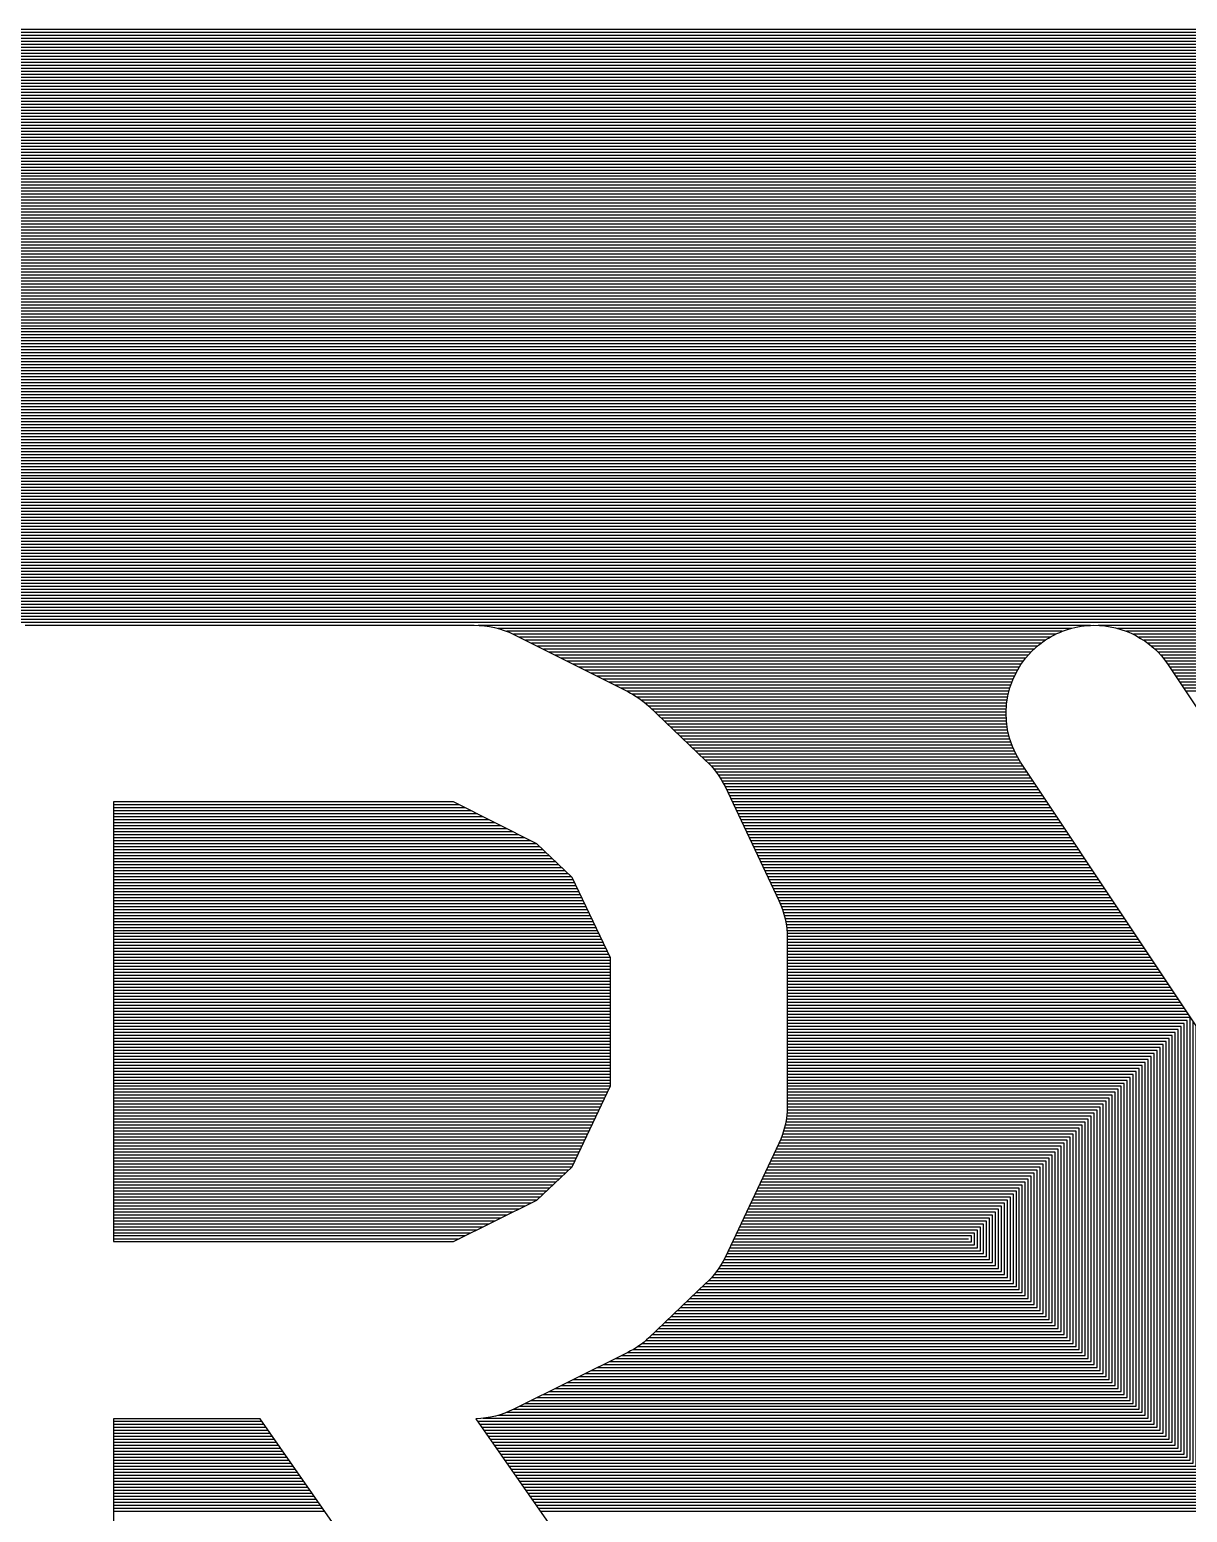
# Model space of a CAD drawing. Extents: x 0 to 5.72, y -4.73 to 0.03.
# Drawn here: x 3.898 to 4.88, y -1.238 to 0.02 of the extents above; entities that cross this region are included whole.
import ezdxf

# ---------------------------------------------------------------- set-up
doc = ezdxf.new("R2010")
doc.units = 0
doc.layers.get('0').update_dxf_attribs({"linetype": 'CONTINUOUS'})
doc.layers.add('Layer_1', color=7, linetype='CONTINUOUS')

msp = doc.modelspace()

# ---------------------------------------------------------------- linework, layer by layer
at = {"color": 7}
for points in [[(0, 0.0197), (0, -2.032371), (5.72058, -2.032371), (5.72058, 0.0197)], [(4.800739, -0.485697)], [(3.969265, -0.635559), (3.969265, -1.008662), (4.133596, -1.008662), (4.257619, -1.008662), (4.328416, -0.973524), (4.358388, -0.945101), (4.390946, -0.876371), (4.390946, -0.767852), (4.358388, -0.699636), (4.328416, -0.671216), (4.257619, -0.635559)]]:
    msp.add_lwpolyline(points, close=True, dxfattribs=at)
for points in [[(3.894335, -0.485697), (4.27519, -0.485697)], [(4.308779, -0.493449), (4.405416, -0.542024)], [(4.863785, -0.519286), (5.134051, -0.925465), (5.404322, -0.519286)], [(4.423504, -0.554429), (4.471563, -0.600418)], [(4.738728, -1.519741), (5.044135, -1.060857), (4.738728, -0.601968)], [(4.488098, -0.622641), (4.533572, -0.719275)], [(4.540808, -0.751315), (4.540808, -0.893425)], [(4.533572, -0.925465), (4.488098, -1.022099)], [(4.471563, -1.044319), (4.423504, -1.090313)], [(4.405416, -1.102713), (4.308779, -1.150773)], [(4.404382, -1.604493), (4.093807, -1.15904), (3.969265, -1.15904), (3.969265, -1.561602)], [(4.27674, -1.15904), (4.527372, -1.518709)]]:
    msp.add_lwpolyline(points, dxfattribs=at)
for points in [[(4.27519, -0.485697), (4.286837, -0.485638), (4.298337, -0.488292), (4.308779, -0.493449)], [(4.759916, -0.498102), (4.772036, -0.490102), (4.786218, -0.485792), (4.800739, -0.485697)], [(4.800739, -0.485697), (4.826079, -0.485523), (4.849793, -0.498157), (4.863785, -0.519286)], [(4.738728, -0.601968), (4.715922, -0.56743), (4.725405, -0.520947), (4.759916, -0.498102)], [(4.405416, -0.542024), (4.412021, -0.54525), (4.418115, -0.54943), (4.423504, -0.554429)], [(4.471563, -0.600418), (4.478407, -0.606735), (4.484014, -0.614271), (4.488098, -0.622641)], [(4.533572, -0.719275), (4.538322, -0.729289), (4.540793, -0.740231), (4.540808, -0.751315)], [(4.540808, -0.893425), (4.540793, -0.904508), (4.538322, -0.91545), (4.533572, -0.925465)], [(4.488098, -1.022099), (4.484014, -1.030468), (4.478406, -1.038003), (4.471563, -1.044319)], [(4.423504, -1.090313), (4.418115, -1.09531), (4.41202, -1.099488), (4.405416, -1.102713)], [(4.308779, -1.150773), (4.298848, -1.155879), (4.287902, -1.158704), (4.27674, -1.15904)]]:
    msp.add_open_spline(points, degree=3, dxfattribs=at)
at = {"layer": 'Layer_1', "color": 4}
for points in [[(0, -2.032371), (5.720587, -2.032371), (5.720587, -2.032371), (5.720587, -2.032371), (5.720587, -2.032371), (5.720587, -2.032371), (5.720587, 0.0197), (5.720587, 0.0197), (5.720587, 0.0197), (0, 0.0197)], [(0, -2.029831), (5.718047, -2.029831), (5.718047, 0.01716), (0.00254, 0.01716)], [(0.00254, -2.027291), (5.715507, -2.027291), (5.715507, 0.01462), (0.00508, 0.01462)], [(0.00508, -2.024751), (5.712967, -2.024751), (5.712967, 0.01208), (0.00762, 0.01208)], [(0.00762, -2.022211), (5.710427, -2.022211), (5.710427, 0.00954), (0.01016, 0.00954)], [(0.01016, -2.019671), (5.707887, -2.019671), (5.707887, 0.007), (0.0127, 0.007)], [(0.0127, -2.017131), (5.705347, -2.017131), (5.705347, 0.00446), (0.01524, 0.00446)], [(0.01524, -2.014591), (5.702807, -2.014591), (5.702807, 0.00192), (0.01778, 0.00192)], [(0.01778, -2.012051), (5.700267, -2.012051), (5.700267, -0.00062), (0.02032, -0.00062)], [(0.02032, -2.009511), (5.697728, -2.009511), (5.697728, -0.00316), (0.02286, -0.00316)], [(0.02286, -2.006971), (5.695188, -2.006971), (5.695188, -0.0057), (0.0254, -0.0057)], [(0.0254, -2.004431), (5.692648, -2.004431), (5.692648, -0.00824), (0.02794, -0.00824)], [(0.02794, -2.001891), (5.690108, -2.001891), (5.690108, -0.01078), (0.03048, -0.01078)], [(0.03048, -1.999351), (5.687568, -1.999351), (5.687568, -0.01332), (0.03302, -0.01332)], [(0.03302, -1.996811), (5.685028, -1.996811), (5.685028, -0.01586), (0.03556, -0.01586)], [(0.03556, -1.994271), (5.682488, -1.994271), (5.682488, -0.0184), (0.0381, -0.0184)], [(0.0381, -1.991731), (5.679948, -1.991731), (5.679948, -0.02094), (0.04064, -0.02094)], [(0.04064, -1.989191), (5.677408, -1.989191), (5.677408, -0.02348), (0.04318, -0.02348)], [(0.04318, -1.986651), (5.674868, -1.986651), (5.674868, -0.02602), (0.04572, -0.02602)], [(0.04572, -1.984111), (5.672328, -1.984111), (5.672328, -0.02856), (0.04826, -0.02856)], [(0.04826, -1.981571), (5.669788, -1.981571), (5.669788, -0.0311), (0.0508, -0.0311)], [(0.0508, -1.979031), (5.667248, -1.979031), (5.667248, -0.03364), (0.05334, -0.03364)], [(0.05334, -1.976491), (5.664708, -1.976491), (5.664708, -0.03618), (0.05588, -0.03618)], [(0.05588, -1.973951), (5.662168, -1.973951), (5.662168, -0.03872), (0.05842, -0.03872)], [(0.05842, -1.971411), (5.659628, -1.971411), (5.659628, -0.04126), (0.06096, -0.04126)], [(0.06096, -1.968871), (5.657088, -1.968871), (5.657088, -0.0438), (0.0635, -0.0438)], [(0.0635, -1.966331), (5.654548, -1.966331), (5.654548, -0.04634), (0.06604, -0.04634)], [(0.06604, -1.963791), (5.652008, -1.963791), (5.652008, -0.04888), (0.06858, -0.04888)], [(0.06858, -1.961251), (5.649468, -1.961251), (5.649468, -0.05142), (0.07112, -0.05142)], [(0.07112, -1.958711), (5.646928, -1.958711), (5.646928, -0.05396), (0.07366, -0.05396)], [(0.07366, -1.956171), (5.644388, -1.956171), (5.644388, -0.0565), (0.0762, -0.0565)], [(0.0762, -1.953631), (5.641848, -1.953631), (5.641848, -0.05904), (0.07874, -0.05904)], [(0.07874, -1.951091), (5.639308, -1.951091), (5.639308, -0.06158), (0.08128, -0.06158)], [(0.08128, -1.948551), (5.636768, -1.948551), (5.636768, -0.06412), (0.08382, -0.06412)], [(0.08382, -1.946011), (5.634228, -1.946011), (5.634228, -0.06666), (0.08636, -0.06666)], [(0.08636, -1.943471), (5.631688, -1.943471), (5.631688, -0.0692), (0.0889, -0.0692)], [(0.0889, -1.940931), (5.629148, -1.940931), (5.629148, -0.07174), (0.09144, -0.07174)], [(0.09144, -1.938391), (5.626608, -1.938391), (5.626608, -0.07428), (0.09398, -0.07428)], [(0.09398, -1.935851), (5.624068, -1.935851), (5.624068, -0.07682), (0.09652, -0.07682)], [(0.09652, -1.933311), (5.621528, -1.933311), (5.621528, -0.07936), (0.09906, -0.07936)], [(0.09906, -1.930771), (5.618988, -1.930771), (5.618988, -0.0819), (0.1016, -0.0819)], [(0.1016, -1.928231), (5.616448, -1.928231), (5.616448, -0.08444), (0.10414, -0.08444)], [(0.10414, -1.925691), (5.613908, -1.925691), (5.613908, -0.08698), (0.10668, -0.08698)], [(0.10668, -1.923151), (5.611368, -1.923151), (5.611368, -0.08952), (0.10922, -0.08952)], [(0.10922, -1.920611), (5.608828, -1.920611), (5.608828, -0.09206), (0.11176, -0.09206)], [(0.11176, -1.918071), (5.606288, -1.918071), (5.606288, -0.0946), (0.1143, -0.0946)], [(0.1143, -1.915531), (5.603748, -1.915531), (5.603748, -0.09714), (0.11684, -0.09714)], [(0.11684, -1.912991), (5.601208, -1.912991), (5.601208, -0.09968), (0.11938, -0.09968)], [(0.11938, -1.910451), (5.598668, -1.910451), (5.598668, -0.10222), (0.12192, -0.10222)], [(0.12192, -1.907911), (5.596128, -1.907911), (5.596128, -0.10476), (0.12446, -0.10476)], [(0.12446, -1.905371), (5.593588, -1.905371), (5.593588, -0.1073), (0.127, -0.1073)], [(0.127, -1.902831), (5.591048, -1.902831), (5.591048, -0.10984), (0.12954, -0.10984)], [(0.12954, -1.900291), (5.588508, -1.900291), (5.588508, -0.11238), (0.13208, -0.11238)], [(0.13208, -1.897751), (5.585968, -1.897751), (5.585968, -0.11492), (0.13462, -0.11492)], [(0.13462, -1.895211), (5.583428, -1.895211), (5.583428, -0.11746), (0.13716, -0.11746)], [(0.13716, -1.892671), (5.580888, -1.892671), (5.580888, -0.12), (0.1397, -0.12)], [(0.1397, -1.890131), (5.578348, -1.890131), (5.578348, -0.12254), (0.14224, -0.12254)], [(0.14224, -1.887591), (5.575808, -1.887591), (5.575808, -0.12508), (0.14478, -0.12508)], [(0.14478, -1.885051), (5.573268, -1.885051), (5.573268, -0.12762), (0.14732, -0.12762)], [(0.14732, -1.882511), (5.570728, -1.882511), (5.570728, -0.13016), (0.14986, -0.13016)], [(0.14986, -1.879971), (5.568188, -1.879971), (5.568188, -0.1327), (0.1524, -0.1327)], [(0.1524, -1.877431), (5.565648, -1.877431), (5.565648, -0.13524), (0.15494, -0.13524)], [(0.15494, -1.573403), (0.15494, -1.874891), (5.563108, -1.874891), (5.563108, -0.13778), (0.15748, -0.13778), (0.15748, -0.538104)], [(0.15748, -1.58413), (0.15748, -1.872351), (5.560568, -1.872351), (5.560568, -0.14032), (0.16002, -0.14032), (0.16002, -0.531249)], [(0.16002, -1.590985), (0.16002, -1.869811), (5.558028, -1.869811), (5.558028, -0.14286), (0.16256, -0.14286), (0.16256, -0.525895)], [(0.16256, -1.596339), (0.16256, -1.867271), (5.555488, -1.867271), (5.555488, -0.1454), (0.1651, -0.1454), (0.1651, -0.521427)], [(0.1651, -1.600807), (0.1651, -1.864731), (5.552948, -1.864731), (5.552948, -0.14794), (0.16764, -0.14794), (0.16764, -0.517566)], [(0.16764, -1.604668), (0.16764, -1.862191), (5.550408, -1.862191), (5.550408, -0.15048), (0.17018, -0.15048), (0.17018, -0.514162)], [(0.17018, -1.608072), (0.17018, -1.859651), (5.547868, -1.859651), (5.547868, -0.15302), (0.17272, -0.15302), (0.17272, -0.511119)], [(0.17272, -1.611112), (0.17272, -1.857111), (5.545328, -1.857111), (5.545328, -0.15556), (0.17526, -0.15556), (0.17526, -0.508379)], [(0.17526, -1.613855), (0.17526, -1.854571), (5.542788, -1.854571), (5.542788, -0.1581), (0.1778, -0.1581), (0.1778, -0.50589)], [(5.540248, -0.54547), (5.540248, -0.16064), (0.18034, -0.16064), (0.18034, -0.503624)], [(5.537708, -0.536199), (5.537708, -0.16318), (0.18288, -0.16318), (0.18288, -0.501551)], [(5.535168, -0.529786), (5.535168, -0.16572), (0.18542, -0.16572), (0.18542, -0.499656)], [(5.532628, -0.524673), (5.532628, -0.16826), (0.18796, -0.16826), (0.18796, -0.497919)], [(5.530088, -0.520365), (5.530088, -0.1708), (0.1905, -0.1708), (0.1905, -0.496332)], [(5.527548, -0.516624), (5.527548, -0.17334), (0.19304, -0.17334), (0.19304, -0.494879)], [(5.525008, -0.513317), (5.525008, -0.17588), (0.19558, -0.17588), (0.19558, -0.493553)], [(5.522468, -0.510355), (5.522468, -0.17842), (0.19812, -0.17842), (0.19812, -0.492349)], [(5.519928, -0.507683), (5.519928, -0.18096), (0.20066, -0.18096), (0.20066, -0.491257)], [(5.517388, -0.505257), (5.517388, -0.1835), (0.2032, -0.1835), (0.2032, -0.490274)], [(5.514848, -0.503045), (5.514848, -0.18604), (0.20574, -0.18604), (0.20574, -0.489395)], [(5.512308, -0.501023), (5.512308, -0.18858), (0.20828, -0.18858), (0.20828, -0.488615)], [(5.509768, -0.499169), (5.509768, -0.19112), (0.21082, -0.19112), (0.21082, -0.487932)], [(5.507228, -0.497472), (5.507228, -0.19366), (0.21336, -0.19366), (0.21336, -0.487345)], [(5.504688, -0.495918), (5.504688, -0.1962), (0.2159, -0.1962), (0.2159, -0.486847)], [(5.502148, -0.494498), (5.502148, -0.19874), (0.21844, -0.19874), (0.21844, -0.486443)], [(5.499608, -0.4932), (5.499608, -0.20128), (0.22098, -0.20128), (0.22098, -0.486126)], [(5.497068, -0.492021), (5.497068, -0.20382), (0.22352, -0.20382), (0.22352, -0.485895)], [(5.494528, -0.490957), (5.494528, -0.20636), (0.22606, -0.20636), (0.22606, -0.485752)], [(5.491988, -0.489999), (5.491988, -0.2089), (0.2286, -0.2089), (0.2286, -0.485697)], [(5.489448, -0.489146), (5.489448, -0.21144), (0.23114, -0.21144), (0.23114, -0.485697)], [(5.486908, -0.488392), (5.486908, -0.21398), (0.23368, -0.21398), (0.23368, -0.485697)], [(5.484368, -0.487736), (5.484368, -0.21652), (0.23622, -0.21652), (0.23622, -0.485697)], [(5.481828, -0.487172), (5.481828, -0.21906), (0.23876, -0.21906), (0.23876, -0.485697)], [(5.479288, -0.486702), (5.479288, -0.2216), (0.2413, -0.2216), (0.2413, -0.485697)], [(5.476748, -0.486324), (5.476748, -0.22414), (0.24384, -0.22414), (0.24384, -0.485697)], [(5.474208, -0.486032), (5.474208, -0.22668), (0.24638, -0.22668), (0.24638, -0.485697)], [(5.471668, -0.485826), (5.471668, -0.22922), (0.24892, -0.22922), (0.24892, -0.485697)], [(5.469128, -0.485709), (5.469128, -0.23176), (0.25146, -0.23176), (0.25146, -0.485697)], [(5.466588, -0.485679), (5.466588, -0.2343), (0.254, -0.2343), (0.254, -0.485697)], [(5.464048, -0.485735), (5.464048, -0.23684), (0.25654, -0.23684), (0.25654, -0.485697)], [(5.461508, -0.485874), (5.461508, -0.23938), (0.25908, -0.23938), (0.25908, -0.485697)], [(5.458968, -0.4861), (5.458968, -0.24192), (0.26162, -0.24192), (0.26162, -0.485697)], [(5.456428, -0.486415), (5.456428, -0.24446), (0.26416, -0.24446), (0.26416, -0.485697)], [(5.453888, -0.486817), (5.453888, -0.247), (0.2667, -0.247), (0.2667, -0.485697)], [(5.451348, -0.487309), (5.451348, -0.24954), (0.26924, -0.24954), (0.26924, -0.485697)], [(5.448808, -0.487894), (5.448808, -0.25208), (0.27178, -0.25208), (0.27178, -0.485697)], [(5.446268, -0.488569), (5.446268, -0.25462), (0.27432, -0.25462), (0.27432, -0.485697)], [(5.443728, -0.489341), (5.443728, -0.25716), (0.27686, -0.25716), (0.27686, -0.485697)], [(5.441188, -0.490215), (5.441188, -0.2597), (0.2794, -0.2597), (0.2794, -0.485697)], [(5.438648, -0.491191), (5.438648, -0.26224), (0.28194, -0.26224), (0.28194, -0.485697)], [(5.436108, -0.492273), (5.436108, -0.26478), (0.28448, -0.26478), (0.28448, -0.485697)], [(5.433568, -0.493472), (5.433568, -0.26732), (0.28702, -0.26732), (0.28702, -0.485697)], [(5.431028, -0.494787), (5.431028, -0.26986), (0.28956, -0.26986), (0.28956, -0.485697)], [(5.428488, -0.49623), (5.428488, -0.2724), (0.2921, -0.2724), (0.2921, -0.485697)], [(5.425948, -0.49781), (5.425948, -0.27494), (0.29464, -0.27494), (0.29464, -0.485697)], [(5.423408, -0.499537), (5.423408, -0.27748), (0.29718, -0.27748), (0.29718, -0.485697)], [(5.420868, -0.501424), (5.420868, -0.28002), (0.29972, -0.28002), (0.29972, -0.485697)], [(5.418328, -0.503487), (5.418328, -0.28256), (0.30226, -0.28256), (0.30226, -0.485697)], [(5.415788, -0.505747), (5.415788, -0.2851), (0.3048, -0.2851), (0.3048, -0.485697)], [(5.413248, -0.508226), (5.413248, -0.28764), (0.30734, -0.28764), (0.30734, -0.485697)], [(5.410708, -0.510962), (5.410708, -0.29018), (0.30988, -0.29018), (0.30988, -0.485697)], [(5.408168, -0.513995), (5.408168, -0.29272), (0.31242, -0.29272), (0.31242, -0.485697)], [(5.405628, -0.517388), (5.405628, -0.29526), (0.31496, -0.29526), (0.31496, -0.485697)], [(5.403088, -0.521152), (5.403088, -0.2978), (0.3175, -0.2978), (0.3175, -0.485697)], [(5.400548, -0.52497), (5.400548, -0.30034), (0.32004, -0.30034), (0.32004, -0.485697)], [(5.398008, -0.528788), (5.398008, -0.30288), (0.32258, -0.30288), (0.32258, -0.485697)], [(5.395468, -0.532603), (5.395468, -0.30542), (0.32512, -0.30542), (0.32512, -0.485697)], [(5.392928, -0.53642), (5.392928, -0.30796), (0.32766, -0.30796), (0.32766, -0.485697)], [(5.390388, -0.540238), (5.390388, -0.3105), (0.3302, -0.3105), (0.3302, -0.485697)], [(5.387848, -0.544056), (5.387848, -0.31304), (0.33274, -0.31304), (0.33274, -0.485697)], [(5.385308, -0.547873), (5.385308, -0.31558), (0.33528, -0.31558), (0.33528, -0.485697)], [(5.382768, -0.551691), (5.382768, -0.31812), (0.33782, -0.31812), (0.33782, -0.485697)], [(5.380228, -0.555508), (5.380228, -0.32066), (0.34036, -0.32066), (0.34036, -0.485697)], [(5.377688, -0.559324), (5.377688, -0.3232), (0.3429, -0.3232), (0.3429, -0.485697)], [(5.375148, -0.563141), (5.375148, -0.32574), (0.34544, -0.32574), (0.34544, -0.485697)], [(5.372608, -0.566959), (5.372608, -0.32828), (0.34798, -0.32828), (0.34798, -0.485697)], [(5.370068, -0.570776), (5.370068, -0.33082), (0.35052, -0.33082), (0.35052, -0.485697)], [(5.367528, -0.574594), (5.367528, -0.33336), (0.35306, -0.33336), (0.35306, -0.485697)], [(5.364988, -0.578412), (5.364988, -0.3359), (0.3556, -0.3359), (0.3556, -0.485697)], [(5.362448, -0.582229), (5.362448, -0.33844), (0.35814, -0.33844), (0.35814, -0.485697)], [(5.359908, -0.586044), (5.359908, -0.34098), (0.36068, -0.34098), (0.36068, -0.485697)], [(5.357368, -0.589862), (5.357368, -0.34352), (0.36322, -0.34352), (0.36322, -0.485697)], [(5.354828, -0.59368), (5.354828, -0.34606), (0.36576, -0.34606), (0.36576, -0.485697)], [(5.352288, -0.597497), (5.352288, -0.3486), (0.3683, -0.3486), (0.3683, -0.485697)], [(5.349748, -0.601315), (5.349748, -0.35114), (0.37084, -0.35114), (0.37084, -0.485697)], [(5.347208, -0.605132), (5.347208, -0.35368), (0.37338, -0.35368), (0.37338, -0.485697)], [(5.344668, -0.60895), (5.344668, -0.35622), (0.37592, -0.35622), (0.37592, -0.485697)], [(5.342128, -0.612765), (5.342128, -0.35876), (0.37846, -0.35876), (0.37846, -0.485697)], [(5.339588, -0.616583), (5.339588, -0.3613), (0.381, -0.3613), (0.381, -0.485697)], [(5.337048, -0.6204), (5.337048, -0.36384), (0.38354, -0.36384), (0.38354, -0.485697)], [(5.334508, -0.624218), (5.334508, -0.36638), (0.38608, -0.36638), (0.38608, -0.485697)], [(5.331968, -0.628036), (5.331968, -0.36892), (0.38862, -0.36892), (0.38862, -0.485697)], [(5.329428, -0.631853), (5.329428, -0.37146), (0.39116, -0.37146), (0.39116, -0.485697)], [(5.326888, -0.635671), (5.326888, -0.374), (0.3937, -0.374), (0.3937, -0.485697)], [(5.324348, -0.639486), (5.324348, -0.37654), (0.39624, -0.37654), (0.39624, -0.485697)], [(5.321808, -0.643304), (5.321808, -0.37908), (0.39878, -0.37908), (0.39878, -0.485697)], [(5.319268, -0.647121), (5.319268, -0.38162), (0.40132, -0.38162), (0.40132, -0.485697)], [(5.316728, -0.650939), (5.316728, -0.38416), (0.40386, -0.38416), (0.40386, -0.485697)], [(5.314188, -0.654756), (5.314188, -0.3867), (0.4064, -0.3867), (0.4064, -0.485697)], [(5.311648, -0.658574), (5.311648, -0.38924), (0.40894, -0.38924), (0.40894, -0.485697)], [(5.309108, -0.662392), (5.309108, -0.39178), (0.41148, -0.39178), (0.41148, -0.485697)], [(5.306568, -0.666207), (5.306568, -0.39432), (0.41402, -0.39432), (0.41402, -0.485697)], [(5.304028, -0.670024), (5.304028, -0.39686), (0.41656, -0.39686), (0.41656, -0.485697)], [(5.301488, -0.673842), (5.301488, -0.3994), (0.4191, -0.3994), (0.4191, -0.485697)], [(5.298948, -0.67766), (5.298948, -0.40194), (0.42164, -0.40194), (0.42164, -0.485697)], [(5.296408, -0.681477), (5.296408, -0.40448), (0.42418, -0.40448), (0.42418, -0.485697)], [(5.293868, -0.685295), (5.293868, -0.40702), (0.42672, -0.40702), (0.42672, -0.485697)], [(5.291328, -0.689112), (5.291328, -0.40956), (0.42926, -0.40956), (0.42926, -0.485697)], [(5.288788, -0.692928), (5.288788, -0.4121), (0.4318, -0.4121), (0.4318, -0.485697)], [(5.286248, -0.696745), (5.286248, -0.41464), (0.43434, -0.41464), (0.43434, -0.485697)], [(5.283708, -0.700563), (5.283708, -0.41718), (0.43688, -0.41718), (0.43688, -0.485697)], [(5.281168, -0.70438), (5.281168, -0.41972), (0.43942, -0.41972), (0.43942, -0.485697)], [(5.278628, -0.708198), (5.278628, -0.42226), (0.44196, -0.42226), (0.44196, -0.485697)], [(5.276088, -0.712016), (5.276088, -0.4248), (0.4445, -0.4248), (0.4445, -0.485697)], [(5.273548, -0.715833), (5.273548, -0.42734), (0.44704, -0.42734), (0.44704, -0.485697)], [(5.271008, -0.719648), (5.271008, -0.42988), (0.44958, -0.42988), (0.44958, -0.485697)], [(5.268468, -0.723466), (5.268468, -0.43242), (0.45212, -0.43242), (0.45212, -0.485697)], [(5.265928, -0.727284), (5.265928, -0.43496), (0.45466, -0.43496), (0.45466, -0.485697)], [(5.263388, -0.731101), (5.263388, -0.4375), (0.4572, -0.4375), (0.4572, -0.485697)], [(5.260848, -0.734919), (5.260848, -0.44004), (0.45974, -0.44004), (0.45974, -0.485697)], [(5.258308, -0.738736), (5.258308, -0.44258), (0.46228, -0.44258), (0.46228, -0.485697)], [(5.255768, -0.742554), (5.255768, -0.44512), (0.46482, -0.44512), (0.46482, -0.485697)], [(5.253228, -0.746369), (5.253228, -0.44766), (0.46736, -0.44766), (0.46736, -0.485697)], [(5.250688, -0.750187), (5.250688, -0.4502), (0.4699, -0.4502), (0.4699, -0.485697)], [(5.248148, -0.754004), (5.248148, -0.45274), (0.47244, -0.45274), (0.47244, -0.485697)], [(5.245608, -0.757822), (5.245608, -0.45528), (0.47498, -0.45528), (0.47498, -0.485697)], [(5.243068, -0.76164), (5.243068, -0.45782), (0.47752, -0.45782), (0.47752, -0.485697)], [(5.240528, -0.765457), (5.240528, -0.46036), (0.48006, -0.46036), (0.48006, -0.485697)], [(5.237988, -0.769275), (5.237988, -0.4629), (0.4826, -0.4629), (0.4826, -0.485697)], [(5.235448, -0.77309), (5.235448, -0.46544), (0.48514, -0.46544), (0.48514, -0.485697)], [(5.232908, -0.776908), (5.232908, -0.46798), (0.48768, -0.46798), (0.48768, -0.485697)], [(5.230368, -0.780725), (5.230368, -0.47052), (0.49022, -0.47052), (0.49022, -0.485697)], [(5.227828, -0.784543), (5.227828, -0.47306), (0.49276, -0.47306), (0.49276, -0.485697)], [(5.225288, -0.78836), (5.225288, -0.4756), (0.4953, -0.4756), (0.4953, -0.485697)], [(5.222748, -0.792178), (5.222748, -0.47814), (0.49784, -0.47814), (0.49784, -0.485697)], [(5.220208, -0.795996), (5.220208, -0.48068), (0.50038, -0.48068), (0.50038, -0.485697)], [(5.217668, -0.799811), (5.217668, -0.48322), (0.50292, -0.48322), (0.50292, -0.485697)], [(4.79811, -0.48576), (4.27868, -0.48576)], [(4.781626, -0.4883), (4.295165, -0.4883)], [(5.215128, -0.803628), (5.215128, -0.48576), (4.804384, -0.48576)], [(5.212588, -0.807446), (5.212588, -0.4883), (4.820843, -0.4883)], [(4.77393, -0.49084), (4.302861, -0.49084)], [(4.768164, -0.49338), (4.308652, -0.49338)], [(4.763439, -0.49592), (4.313707, -0.49592)], [(4.759375, -0.49846), (4.318762, -0.49846)], [(4.755845, -0.501), (4.323791, -0.501)], [(5.210048, -0.811264), (5.210048, -0.49084), (4.828565, -0.49084)], [(5.207508, -0.815081), (5.207508, -0.49338), (4.834331, -0.49338)], [(5.204968, -0.818899), (5.204968, -0.49592), (4.839055, -0.49592)], [(5.202428, -0.822716), (5.202428, -0.49846), (4.843119, -0.49846)], [(5.199888, -0.826532), (5.199888, -0.501), (4.84665, -0.501)], [(4.75267, -0.50354), (4.328845, -0.50354)], [(4.749825, -0.50608), (4.3339, -0.50608)], [(4.74726, -0.50862), (4.338955, -0.50862)], [(4.744923, -0.51116), (4.344009, -0.51116)], [(4.742789, -0.5137), (4.349064, -0.5137)], [(5.197348, -0.830349), (5.197348, -0.50354), (4.849825, -0.50354)], [(5.194808, -0.834167), (5.194808, -0.50608), (4.85267, -0.50608)], [(5.192268, -0.837984), (5.192268, -0.50862), (4.855235, -0.50862)], [(5.189728, -0.841802), (5.189728, -0.51116), (4.857572, -0.51116)], [(5.187188, -0.84562), (5.187188, -0.5137), (4.859705, -0.5137)], [(4.740833, -0.51624), (4.354118, -0.51624)], [(4.739055, -0.51878), (4.359173, -0.51878)], [(4.73743, -0.52132), (4.364228, -0.52132)], [(4.735931, -0.52386), (4.369282, -0.52386)], [(4.734585, -0.5264), (4.374337, -0.5264)], [(5.184648, -0.849437), (5.184648, -0.51624), (4.861661, -0.51624)], [(5.182108, -0.853252), (5.182108, -0.51878), (4.863439, -0.51878)], [(5.179568, -0.85707), (5.179568, -0.52132), (4.865141, -0.52132)], [(5.177028, -0.860888), (5.177028, -0.52386), (4.866817, -0.52386)], [(5.174488, -0.864705), (5.174488, -0.5264), (4.868519, -0.5264)], [(4.73334, -0.52894), (4.379391, -0.52894)], [(4.732197, -0.53148), (4.384446, -0.53148)], [(4.731181, -0.53402), (4.389501, -0.53402)], [(4.730292, -0.53656), (4.394555, -0.53656)], [(4.72948, -0.5391), (4.39961, -0.5391)], [(5.171948, -0.868523), (5.171948, -0.52894), (4.870221, -0.52894)], [(5.169408, -0.87234), (5.169408, -0.53148), (4.871897, -0.53148)], [(5.166868, -0.876158), (5.166868, -0.53402), (4.873599, -0.53402)], [(5.164328, -0.879973), (5.164328, -0.53656), (4.875276, -0.53656)], [(5.161788, -0.883791), (5.161788, -0.5391), (4.876977, -0.5391)], [(4.728768, -0.54164), (4.404664, -0.54164)], [(4.728133, -0.54418), (4.409516, -0.54418)], [(4.727625, -0.54672), (4.413656, -0.54672)], [(4.727194, -0.54926), (4.417288, -0.54926)], [(4.726838, -0.5518), (4.420514, -0.5518)], [(5.159248, -0.887608), (5.159248, -0.54164), (4.878654, -0.54164)], [(4.726584, -0.55434), (4.42341, -0.55434)], [(4.726406, -0.55688), (4.426077, -0.55688)], [(4.72633, -0.55942), (4.428718, -0.55942)], [(4.726305, -0.56196), (4.431385, -0.56196)], [(4.726406, -0.5645), (4.434027, -0.5645)], [(4.726584, -0.56704), (4.436694, -0.56704)], [(4.726838, -0.56958), (4.439335, -0.56958)], [(4.727168, -0.57212), (4.442002, -0.57212)], [(4.727625, -0.57466), (4.444644, -0.57466)], [(4.728133, -0.5772), (4.447311, -0.5772)], [(4.728768, -0.57974), (4.449953, -0.57974)], [(4.72948, -0.58228), (4.45262, -0.58228)], [(4.730292, -0.58482), (4.455261, -0.58482)], [(4.731207, -0.58736), (4.457928, -0.58736)], [(4.732248, -0.5899), (4.46057, -0.5899)], [(4.733391, -0.59244), (4.463237, -0.59244)], [(4.734636, -0.59498), (4.465878, -0.59498)], [(4.736007, -0.59752), (4.468545, -0.59752)], [(4.737506, -0.60006), (4.471187, -0.60006)], [(4.739157, -0.6026), (4.473829, -0.6026)], [(4.740833, -0.60514), (4.476242, -0.60514)], [(4.742535, -0.60768), (4.478451, -0.60768)], [(4.744212, -0.61022), (4.480458, -0.61022)], [(4.745913, -0.61276), (4.482312, -0.61276)], [(4.74759, -0.6153), (4.483989, -0.6153)], [(4.749292, -0.61784), (4.485538, -0.61784)], [(4.750993, -0.62038), (4.486935, -0.62038)], [(4.75267, -0.62292), (4.48823, -0.62292)], [(4.754372, -0.62546), (4.489424, -0.62546)], [(4.756048, -0.628), (4.490618, -0.628)], [(4.257751, -0.63562), (3.969258, -0.63562)], [(4.26278, -0.63816), (3.969258, -0.63816)], [(4.267835, -0.6407), (3.969258, -0.6407)], [(4.75775, -0.63054), (4.491812, -0.63054)], [(4.759426, -0.63308), (4.493006, -0.63308)], [(4.761128, -0.63562), (4.494199, -0.63562)], [(4.762804, -0.63816), (4.495393, -0.63816)], [(4.764506, -0.6407), (4.496587, -0.6407)], [(4.272864, -0.64324), (3.969258, -0.64324)], [(4.277918, -0.64578), (3.969258, -0.64578)], [(4.282948, -0.64832), (3.969258, -0.64832)], [(4.288002, -0.65086), (3.969258, -0.65086)], [(4.293031, -0.6534), (3.969258, -0.6534)], [(4.766208, -0.64324), (4.497781, -0.64324)], [(4.767884, -0.64578), (4.498975, -0.64578)], [(4.769586, -0.64832), (4.500194, -0.64832)], [(4.771263, -0.65086), (4.501388, -0.65086)], [(4.772964, -0.6534), (4.502581, -0.6534)], [(4.298086, -0.65594), (3.969258, -0.65594)], [(4.303141, -0.65848), (3.969258, -0.65848)], [(4.30817, -0.66102), (3.969258, -0.66102)], [(4.313224, -0.66356), (3.969258, -0.66356)], [(4.318254, -0.6661), (3.969258, -0.6661)], [(4.774641, -0.65594), (4.503775, -0.65594)], [(4.776343, -0.65848), (4.504969, -0.65848)], [(4.778019, -0.66102), (4.506163, -0.66102)], [(4.779721, -0.66356), (4.507357, -0.66356)], [(4.781423, -0.6661), (4.50855, -0.6661)], [(4.323308, -0.66864), (3.969258, -0.66864)], [(4.328337, -0.67118), (3.969258, -0.67118)], [(4.331055, -0.67372), (3.969258, -0.67372)], [(4.333748, -0.67626), (3.969258, -0.67626)], [(4.336415, -0.6788), (3.969258, -0.6788)], [(4.783099, -0.66864), (4.509744, -0.66864)], [(4.784801, -0.67118), (4.510938, -0.67118)], [(4.786477, -0.67372), (4.512132, -0.67372)], [(4.788179, -0.67626), (4.513326, -0.67626)], [(4.789855, -0.6788), (4.514519, -0.6788)], [(4.339082, -0.68134), (3.969258, -0.68134)], [(4.341774, -0.68388), (3.969258, -0.68388)], [(4.344441, -0.68642), (3.969258, -0.68642)], [(4.347133, -0.68896), (3.969258, -0.68896)], [(4.3498, -0.6915), (3.969258, -0.6915)], [(4.791557, -0.68134), (4.515713, -0.68134)], [(4.793234, -0.68388), (4.516907, -0.68388)], [(4.794935, -0.68642), (4.518101, -0.68642)], [(4.796612, -0.68896), (4.519295, -0.68896)], [(4.798314, -0.6915), (4.520514, -0.6915)], [(4.352493, -0.69404), (3.969258, -0.69404)], [(4.35516, -0.69658), (3.969258, -0.69658)], [(4.357852, -0.69912), (3.969258, -0.69912)], [(4.359351, -0.70166), (3.969258, -0.70166)], [(4.36057, -0.7042), (3.969258, -0.7042)], [(4.800015, -0.69404), (4.521708, -0.69404)], [(4.801692, -0.69658), (4.522901, -0.69658)], [(4.803394, -0.69912), (4.524095, -0.69912)], [(4.80507, -0.70166), (4.525289, -0.70166)], [(4.806772, -0.7042), (4.526483, -0.7042)], [(4.361789, -0.70674), (3.969258, -0.70674)], [(4.362983, -0.70928), (3.969258, -0.70928)], [(4.364202, -0.71182), (3.969258, -0.71182)], [(4.365421, -0.71436), (3.969258, -0.71436)], [(4.366615, -0.7169), (3.969258, -0.7169)], [(4.808448, -0.70674), (4.527677, -0.70674)], [(4.81015, -0.70928), (4.52887, -0.70928)], [(4.811826, -0.71182), (4.530064, -0.71182)], [(4.813528, -0.71436), (4.531258, -0.71436)], [(4.81523, -0.7169), (4.532452, -0.7169)], [(4.367834, -0.71944), (3.969258, -0.71944)], [(4.369054, -0.72198), (3.969258, -0.72198)], [(4.370273, -0.72452), (3.969258, -0.72452)], [(4.371467, -0.72706), (3.969258, -0.72706)], [(4.372686, -0.7296), (3.969258, -0.7296)], [(4.816906, -0.71944), (4.533646, -0.71944)], [(4.818608, -0.72198), (4.534789, -0.72198)], [(4.820285, -0.72452), (4.53583, -0.72452)], [(4.821986, -0.72706), (4.536744, -0.72706)], [(4.823663, -0.7296), (4.537557, -0.7296)], [(4.373905, -0.73214), (3.969258, -0.73214)], [(4.375124, -0.73468), (3.969258, -0.73468)], [(4.376318, -0.73722), (3.969258, -0.73722)], [(4.377537, -0.73976), (3.969258, -0.73976)], [(4.825365, -0.73214), (4.538294, -0.73214)], [(4.827041, -0.73468), (4.538929, -0.73468)], [(4.828743, -0.73722), (4.539462, -0.73722)], [(4.830445, -0.73976), (4.539894, -0.73976)], [(4.378756, -0.7423), (3.969258, -0.7423)], [(4.37995, -0.74484), (3.969258, -0.74484)], [(4.381169, -0.74738), (3.969258, -0.74738)], [(4.382389, -0.74992), (3.969258, -0.74992)], [(4.383608, -0.75246), (3.969258, -0.75246)], [(4.832121, -0.7423), (4.54025, -0.7423)], [(4.833823, -0.74484), (4.540529, -0.74484)], [(4.835499, -0.74738), (4.540707, -0.74738)], [(4.837201, -0.74992), (4.540783, -0.74992)], [(4.838877, -0.75246), (4.540808, -0.75246)], [(4.384802, -0.755), (3.969258, -0.755)], [(4.386021, -0.75754), (3.969258, -0.75754)], [(4.38724, -0.76008), (3.969258, -0.76008)], [(4.388459, -0.76262), (3.969258, -0.76262)], [(4.389653, -0.76516), (3.969258, -0.76516)], [(4.840579, -0.755), (4.540808, -0.755)], [(4.842256, -0.75754), (4.540808, -0.75754)], [(4.843957, -0.76008), (4.540808, -0.76008)], [(4.845659, -0.76262), (4.540808, -0.76262)], [(4.847336, -0.76516), (4.540808, -0.76516)], [(4.390872, -0.7677), (3.969258, -0.7677)], [(4.390948, -0.77024), (3.969258, -0.77024)], [(4.390948, -0.77278), (3.969258, -0.77278)], [(4.390948, -0.77532), (3.969258, -0.77532)], [(4.390948, -0.77786), (3.969258, -0.77786)], [(4.849037, -0.7677), (4.540808, -0.7677)], [(4.850714, -0.77024), (4.540808, -0.77024)], [(4.852416, -0.77278), (4.540808, -0.77278)], [(4.854092, -0.77532), (4.540808, -0.77532)], [(4.855794, -0.77786), (4.540808, -0.77786)], [(4.390948, -0.7804), (3.969258, -0.7804)], [(4.390948, -0.78294), (3.969258, -0.78294)], [(4.390948, -0.78548), (3.969258, -0.78548)], [(4.390948, -0.78802), (3.969258, -0.78802)], [(4.390948, -0.79056), (3.969258, -0.79056)], [(4.85747, -0.7804), (4.540808, -0.7804)], [(4.859172, -0.78294), (4.540808, -0.78294)], [(4.860874, -0.78548), (4.540808, -0.78548)], [(4.86255, -0.78802), (4.540808, -0.78802)], [(4.864252, -0.79056), (4.540808, -0.79056)], [(4.390948, -0.7931), (3.969258, -0.7931)], [(4.390948, -0.79564), (3.969258, -0.79564)], [(4.390948, -0.79818), (3.969258, -0.79818)], [(4.390948, -0.80072), (3.969258, -0.80072)], [(4.390948, -0.80326), (3.969258, -0.80326)], [(4.865928, -0.7931), (4.540808, -0.7931)], [(4.86763, -0.79564), (4.540808, -0.79564)], [(4.869307, -0.79818), (4.540808, -0.79818)], [(4.871008, -0.80072), (4.540808, -0.80072)], [(4.872685, -0.80326), (4.540808, -0.80326)], [(4.390948, -0.8058), (3.969258, -0.8058)], [(4.390948, -0.80834), (3.969258, -0.80834)], [(4.390948, -0.81088), (3.969258, -0.81088)], [(4.390948, -0.81342), (3.969258, -0.81342)], [(4.390948, -0.81596), (3.969258, -0.81596)], [(4.874387, -0.8058), (4.540808, -0.8058)], [(4.876088, -0.80834), (4.540808, -0.80834)], [(4.877765, -0.81088), (4.540808, -0.81088)], [(4.879467, -0.81342), (4.540808, -0.81342)], [(4.881143, -0.81596), (4.540808, -0.81596)], [(4.390948, -0.8185), (3.969258, -0.8185)], [(4.390948, -0.82104), (3.969258, -0.82104)], [(4.390948, -0.82358), (3.969258, -0.82358)], [(4.390948, -0.82612), (3.969258, -0.82612)], [(4.390948, -0.82866), (3.969258, -0.82866)], [(4.294149, -1.184011), (4.872228, -1.184011), (4.872228, -0.82866), (4.540808, -0.82866)], [(4.295902, -1.186551), (4.874768, -1.186551), (4.874768, -0.82612), (4.540808, -0.82612)], [(4.29768, -1.189091), (4.877308, -1.189091), (4.877308, -0.82358), (4.540808, -0.82358)], [(4.299458, -1.191631), (4.879848, -1.191631), (4.879848, -0.82104), (4.540808, -0.82104)], [(4.30121, -1.194171), (4.882388, -1.194171), (4.882388, -0.8185), (4.540808, -0.8185)], [(4.302988, -1.196711), (4.884928, -1.196711), (4.884928, -0.821629)], [(4.304766, -1.199251), (4.887468, -1.199251), (4.887468, -0.825444)], [(4.306519, -1.201791), (4.890008, -1.201791), (4.890008, -0.829262)], [(4.390948, -0.8312), (3.969258, -0.8312)], [(4.390948, -0.83374), (3.969258, -0.83374)], [(4.390948, -0.83628), (3.969258, -0.83628)], [(4.390948, -0.83882), (3.969258, -0.83882)], [(4.390948, -0.84136), (3.969258, -0.84136)], [(4.285284, -1.171311), (4.859528, -1.171311), (4.859528, -0.84136), (4.540808, -0.84136)], [(4.287062, -1.173851), (4.862068, -1.173851), (4.862068, -0.83882), (4.540808, -0.83882)], [(4.28884, -1.176391), (4.864608, -1.176391), (4.864608, -0.83628), (4.540808, -0.83628)], [(4.290593, -1.178931), (4.867148, -1.178931), (4.867148, -0.83374), (4.540808, -0.83374)], [(4.292371, -1.181471), (4.869688, -1.181471), (4.869688, -0.8312), (4.540808, -0.8312)], [(4.308297, -1.204331), (4.892548, -1.204331), (4.892548, -0.833077)], [(4.310075, -1.206871), (4.895088, -1.206871), (4.895088, -0.836895)], [(4.311853, -1.209411), (4.897628, -1.209411), (4.897628, -0.84071)], [(4.390948, -0.8439), (3.969258, -0.8439)], [(4.390948, -0.84644), (3.969258, -0.84644)], [(4.390948, -0.84898), (3.969258, -0.84898)], [(4.390948, -0.85152), (3.969258, -0.85152)], [(4.390948, -0.85406), (3.969258, -0.85406)], [(4.278223, -1.161151), (4.849368, -1.161151), (4.849368, -0.85152), (4.540808, -0.85152)], [(4.279976, -1.163691), (4.851908, -1.163691), (4.851908, -0.84898), (4.540808, -0.84898)], [(4.281754, -1.166231), (4.854448, -1.166231), (4.854448, -0.84644), (4.540808, -0.84644)], [(4.282795, -1.158611), (4.846828, -1.158611), (4.846828, -0.85406), (4.540808, -0.85406)], [(4.283532, -1.168771), (4.856988, -1.168771), (4.856988, -0.8439), (4.540808, -0.8439)], [(4.313605, -1.211951), (4.900168, -1.211951), (4.900168, -0.844527)], [(4.315383, -1.214491), (4.902708, -1.214491), (4.902708, -0.848345)], [(4.317161, -1.217031), (4.905248, -1.217031), (4.905248, -0.85216)], [(4.390948, -0.8566), (3.969258, -0.8566)], [(4.390948, -0.85914), (3.969258, -0.85914)], [(4.390948, -0.86168), (3.969258, -0.86168)], [(4.390948, -0.86422), (3.969258, -0.86422)], [(4.390948, -0.86676), (3.969258, -0.86676)], [(4.295495, -1.156071), (4.844288, -1.156071), (4.844288, -0.8566), (4.540808, -0.8566)], [(4.302785, -1.153531), (4.841748, -1.153531), (4.841748, -0.85914), (4.540808, -0.85914)], [(4.308348, -1.150991), (4.839208, -1.150991), (4.839208, -0.86168), (4.540808, -0.86168)], [(4.313453, -1.148451), (4.836668, -1.148451), (4.836668, -0.86422), (4.540808, -0.86422)], [(4.318558, -1.145911), (4.834128, -1.145911), (4.834128, -0.86676), (4.540808, -0.86676)], [(4.318914, -1.219571), (4.907788, -1.219571), (4.907788, -0.855978)], [(4.320692, -1.222111), (4.910328, -1.222111), (4.910328, -0.859793)], [(4.32247, -1.224651), (4.912868, -1.224651), (4.912868, -0.86361)], [(4.324223, -1.227191), (4.915408, -1.227191), (4.915408, -0.867426)], [(4.390948, -0.8693), (3.969258, -0.8693)], [(4.390948, -0.87184), (3.969258, -0.87184)], [(4.390948, -0.87438), (3.969258, -0.87438)], [(4.390694, -0.87692), (3.969258, -0.87692)], [(4.389475, -0.87946), (3.969258, -0.87946)], [(4.323664, -1.143371), (4.831588, -1.143371), (4.831588, -0.8693), (4.540808, -0.8693)], [(4.326001, -1.229731), (4.917948, -1.229731), (4.917948, -0.871243)], [(4.327779, -1.232271), (4.920488, -1.232271), (4.920488, -0.875058)], [(4.328769, -1.140831), (4.829048, -1.140831), (4.829048, -0.87184), (4.540808, -0.87184)], [(4.329531, -1.234811), (4.923028, -1.234811), (4.923028, -0.878876)], [(4.333875, -1.138291), (4.826508, -1.138291), (4.826508, -0.87438), (4.540808, -0.87438)], [(4.33898, -1.135751), (4.823968, -1.135751), (4.823968, -0.87692), (4.540808, -0.87692)], [(4.344085, -1.133211), (4.821428, -1.133211), (4.821428, -0.87946), (4.540808, -0.87946)], [(4.388281, -0.882), (3.969258, -0.882)], [(4.387088, -0.88454), (3.969258, -0.88454)], [(4.385868, -0.88708), (3.969258, -0.88708)], [(4.384675, -0.88962), (3.969258, -0.88962)], [(4.383455, -0.89216), (3.969258, -0.89216)], [(4.331309, -1.237351), (4.925568, -1.237351), (4.925568, -0.882693)], [(4.349191, -1.130671), (4.818888, -1.130671), (4.818888, -0.882), (4.540808, -0.882)], [(4.354296, -1.128131), (4.816348, -1.128131), (4.816348, -0.88454), (4.540808, -0.88454)], [(4.359402, -1.125591), (4.813808, -1.125591), (4.813808, -0.88708), (4.540808, -0.88708)], [(4.364532, -1.123051), (4.811268, -1.123051), (4.811268, -0.88962), (4.540808, -0.88962)], [(4.369638, -1.120511), (4.808728, -1.120511), (4.808728, -0.89216), (4.540808, -0.89216)], [(4.382262, -0.8947), (3.969258, -0.8947)], [(4.381068, -0.89724), (3.969258, -0.89724)], [(4.379849, -0.89978), (3.969258, -0.89978)], [(4.378655, -0.90232), (3.969258, -0.90232)], [(4.377461, -0.90486), (3.969258, -0.90486)], [(4.374743, -1.117971), (4.806188, -1.117971), (4.806188, -0.8947), (4.540808, -0.8947)], [(4.379849, -1.115431), (4.803648, -1.115431), (4.803648, -0.89724), (4.540707, -0.89724)], [(4.384954, -1.112891), (4.801108, -1.112891), (4.801108, -0.89978), (4.540529, -0.89978)], [(4.390059, -1.110351), (4.798568, -1.110351), (4.798568, -0.90232), (4.540275, -0.90232)], [(4.395165, -1.107811), (4.796028, -1.107811), (4.796028, -0.90486), (4.539919, -0.90486)], [(4.376242, -0.9074), (3.969258, -0.9074)], [(4.375048, -0.90994), (3.969258, -0.90994)], [(4.373829, -0.91248), (3.969258, -0.91248)], [(4.372635, -0.91502), (3.969258, -0.91502)], [(4.371441, -0.91756), (3.969258, -0.91756)], [(4.40027, -1.105271), (4.793488, -1.105271), (4.793488, -0.9074), (4.539488, -0.9074)], [(4.405376, -1.102731), (4.790948, -1.102731), (4.790948, -0.90994), (4.538954, -0.90994)], [(4.410151, -1.100191), (4.788408, -1.100191), (4.788408, -0.91248), (4.538319, -0.91248)], [(4.414215, -1.097651), (4.785868, -1.097651), (4.785868, -0.91502), (4.537608, -0.91502)], [(4.417771, -1.095111), (4.783328, -1.095111), (4.783328, -0.91756), (4.536795, -0.91756)], [(4.370222, -0.9201), (3.969258, -0.9201)], [(4.369028, -0.92264), (3.969258, -0.92264)], [(4.367834, -0.92518), (3.969258, -0.92518)], [(4.366615, -0.92772), (3.969258, -0.92772)], [(4.365421, -0.93026), (3.969258, -0.93026)], [(4.420946, -1.092571), (4.780788, -1.092571), (4.780788, -0.9201), (4.535855, -0.9201)], [(4.423791, -1.090031), (4.778248, -1.090031), (4.778248, -0.92264), (4.534839, -0.92264)], [(4.426458, -1.087491), (4.775708, -1.087491), (4.775708, -0.92518), (4.533696, -0.92518)], [(4.429099, -1.084951), (4.773168, -1.084951), (4.773168, -0.92772), (4.532503, -0.92772)], [(4.431766, -1.082411), (4.770628, -1.082411), (4.770628, -0.93026), (4.531309, -0.93026)], [(4.364228, -0.9328), (3.969258, -0.9328)], [(4.363008, -0.93534), (3.969258, -0.93534)], [(4.361815, -0.93788), (3.969258, -0.93788)], [(4.360595, -0.94042), (3.969258, -0.94042)], [(4.359402, -0.94296), (3.969258, -0.94296)], [(4.434408, -1.079871), (4.768088, -1.079871), (4.768088, -0.9328), (4.530115, -0.9328)], [(4.437075, -1.077331), (4.765548, -1.077331), (4.765548, -0.93534), (4.528921, -0.93534)], [(4.439716, -1.074791), (4.763008, -1.074791), (4.763008, -0.93788), (4.527727, -0.93788)], [(4.442383, -1.072251), (4.760468, -1.072251), (4.760468, -0.94042), (4.526534, -0.94042)], [(4.445025, -1.069711), (4.757928, -1.069711), (4.757928, -0.94296), (4.52534, -0.94296)], [(4.357979, -0.9455), (3.969258, -0.9455)], [(4.355287, -0.94804), (3.969258, -0.94804)], [(4.35262, -0.95058), (3.969258, -0.95058)], [(4.349927, -0.95312), (3.969258, -0.95312)], [(4.34726, -0.95566), (3.969258, -0.95566)], [(4.447692, -1.067171), (4.755388, -1.067171), (4.755388, -0.9455), (4.524146, -0.9455)], [(4.450334, -1.064631), (4.752848, -1.064631), (4.752848, -0.94804), (4.522952, -0.94804)], [(4.453001, -1.062091), (4.750308, -1.062091), (4.750308, -0.95058), (4.521758, -0.95058)], [(4.455642, -1.059551), (4.747768, -1.059551), (4.747768, -0.95312), (4.520565, -0.95312)], [(4.458309, -1.057011), (4.745228, -1.057011), (4.745228, -0.95566), (4.519371, -0.95566)], [(4.344568, -0.9582), (3.969258, -0.9582)], [(4.341901, -0.96074), (3.969258, -0.96074)], [(4.339209, -0.96328), (3.969258, -0.96328)], [(4.336542, -0.96582), (3.969258, -0.96582)], [(4.333849, -0.96836), (3.969258, -0.96836)], [(4.460951, -1.054471), (4.742688, -1.054471), (4.742688, -0.9582), (4.518177, -0.9582)], [(4.463618, -1.051931), (4.740148, -1.051931), (4.740148, -0.96074), (4.516983, -0.96074)], [(4.466259, -1.049391), (4.737608, -1.049391), (4.737608, -0.96328), (4.515789, -0.96328)], [(4.468926, -1.046851), (4.735068, -1.046851), (4.735068, -0.96582), (4.51457, -0.96582)], [(4.471568, -1.044311), (4.732528, -1.044311), (4.732528, -0.96836), (4.513376, -0.96836)], [(4.331182, -0.9709), (3.969258, -0.9709)], [(4.328515, -0.97344), (3.969258, -0.97344)], [(4.323461, -0.97598), (3.969258, -0.97598)], [(4.318355, -0.97852), (3.969258, -0.97852)], [(4.313224, -0.98106), (3.969258, -0.98106)], [(4.474184, -1.041771), (4.729988, -1.041771), (4.729988, -0.9709), (4.512183, -0.9709)], [(4.476572, -1.039231), (4.727448, -1.039231), (4.727448, -0.97344), (4.510989, -0.97344)], [(4.478756, -1.036691), (4.724908, -1.036691), (4.724908, -0.97598), (4.509795, -0.97598)], [(4.480737, -1.034151), (4.722368, -1.034151), (4.722368, -0.97852), (4.508601, -0.97852)], [(4.482566, -1.031611), (4.719828, -1.031611), (4.719828, -0.98106), (4.507407, -0.98106)], [(4.308119, -0.9836), (3.969258, -0.9836)], [(4.302988, -0.98614), (3.969258, -0.98614)], [(4.297883, -0.98868), (3.969258, -0.98868)], [(4.292752, -0.99122), (3.969258, -0.99122)], [(4.287647, -0.99376), (3.969258, -0.99376)], [(4.484217, -1.029071), (4.717288, -1.029071), (4.717288, -0.9836), (4.506214, -0.9836)], [(4.485741, -1.026531), (4.714748, -1.026531), (4.714748, -0.98614), (4.50502, -0.98614)], [(4.487138, -1.023991), (4.712208, -1.023991), (4.712208, -0.98868), (4.503826, -0.98868)], [(4.488408, -1.021451), (4.709668, -1.021451), (4.709668, -0.99122), (4.502632, -0.99122)], [(4.489602, -1.018911), (4.707128, -1.018911), (4.707128, -0.99376), (4.501438, -0.99376)], [(4.282516, -0.9963), (3.969258, -0.9963)], [(4.27741, -0.99884), (3.969258, -0.99884)], [(4.27228, -1.00138), (3.969258, -1.00138)], [(4.267174, -1.00392), (3.969258, -1.00392)], [(3.969258, -1.006211), (4.262551, -1.006211)], [(4.490796, -1.016371), (4.704588, -1.016371), (4.704588, -0.9963), (4.500245, -0.9963)], [(4.49199, -1.013831), (4.702048, -1.013831), (4.702048, -0.99884), (4.499051, -0.99884)], [(4.493183, -1.011291), (4.699508, -1.011291), (4.699508, -1.00138), (4.497857, -1.00138)], [(4.494377, -1.008751), (4.696968, -1.008751), (4.696968, -1.00392), (4.496663, -1.00392)], [(4.495571, -1.006211), (4.694428, -1.006211)], [(3.969258, -1.161151), (4.095267, -1.161151)], [(3.969258, -1.163691), (4.097045, -1.163691)], [(3.969258, -1.166231), (4.098823, -1.166231)], [(3.969258, -1.168771), (4.100601, -1.168771)], [(3.969258, -1.171311), (4.102354, -1.171311)], [(3.969258, -1.173851), (4.104132, -1.173851)], [(3.969258, -1.176391), (4.10591, -1.176391)], [(3.969258, -1.178931), (4.107662, -1.178931)], [(3.969258, -1.181471), (4.10944, -1.181471)], [(3.969258, -1.184011), (4.111218, -1.184011)], [(3.969258, -1.186551), (4.112996, -1.186551)], [(3.969258, -1.189091), (4.114749, -1.189091)], [(3.969258, -1.191631), (4.116527, -1.191631)], [(3.969258, -1.194171), (4.118305, -1.194171)], [(3.969258, -1.196711), (4.120083, -1.196711)], [(3.969258, -1.199251), (4.121835, -1.199251)], [(3.969258, -1.201791), (4.123613, -1.201791)], [(3.969258, -1.204331), (4.125391, -1.204331)], [(3.969258, -1.206871), (4.127144, -1.206871)], [(3.969258, -1.209411), (4.128922, -1.209411)], [(3.969258, -1.211951), (4.1307, -1.211951)], [(3.969258, -1.214491), (4.132478, -1.214491)], [(3.969258, -1.217031), (4.134231, -1.217031)], [(3.969258, -1.219571), (4.136009, -1.219571)], [(3.969258, -1.222111), (4.137787, -1.222111)], [(3.969258, -1.224651), (4.139539, -1.224651)], [(3.969258, -1.227191), (4.141317, -1.227191)], [(3.969258, -1.229731), (4.143095, -1.229731)], [(3.969258, -1.232271), (4.144873, -1.232271)], [(3.969258, -1.234811), (4.146626, -1.234811)], [(3.969258, -1.237351), (4.148404, -1.237351)]]:
    msp.add_lwpolyline(points, dxfattribs=at)

doc.saveas('drawing.dxf')
